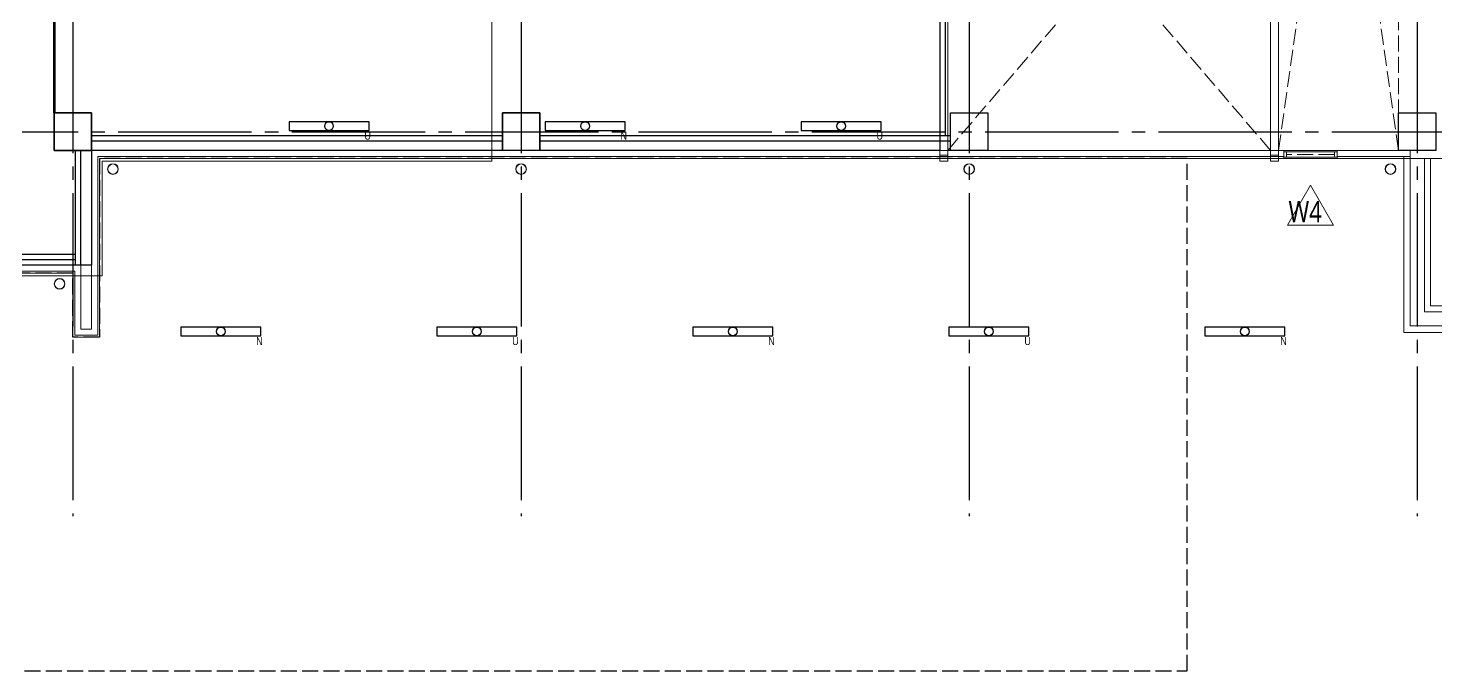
# Model space of a CAD drawing. Header units: millimetres. Extents: x -17313 to 27370, y -1010 to 13584.
# Drawn here: x 15036 to 17675, y -1010 to 194 of the extents above; entities that cross this region are included whole.
import ezdxf
from ezdxf.enums import TextEntityAlignment as Align

# ---------------------------------------------------------------- set-up
doc = ezdxf.new("R2010")
doc.units = ezdxf.units.MM
doc.header["$LTSCALE"] = 100
doc.linetypes.add('X-S-FAB-L10$0$COL-CEN-LIN', pattern=[3.25, 2.5, -0.25, 0.25, -0.25])
doc.linetypes.add('X-S-FAB-L10$0$HIDDEN', pattern=[0.4, 0.3, -0.1])
for name, color, linetype in [('0-XREF', 7, 'Continuous'), ('188K-SM-03-F10-ARCH-PA-Y2257103$0$K-Divider-7.5', 53, 'Continuous'), ('188K-SM-03-F10-ARCH-PA-Y2257103$0$K-岩棉 2hr 7.5-非抗', 53, 'Continuous'), ('188K-SM-06-F10-ELEC-LIGHT-Y2257103$0$E-LIGHT(W)-N', 8, 'Continuous'), ('188K-SM-06-F10-ELEC-LIGHT-Y2257103$0$E-LIGHT(W)-U XLPE', 8, 'Continuous'), ('X-S-FAB-L10$0$0-DIM-TXT', 8, 'Continuous'), ('X-S-FAB-L10$0$A-OBJE-MEP', 8, 'Continuous'), ('X-S-FAB-L10$0$A-WALL-EX', 8, 'Continuous'), ('X-S-FAB-L10$0$A-WALL-IN', 8, 'Continuous'), ('X-S-FAB-L10$0$BLOCK', 8, 'Continuous'), ('X-S-FAB-L10$0$CCL', 8, 'X-S-FAB-L10$0$COL-CEN-LIN'), ('X-S-FAB-L10$0$COL-S', 8, 'Continuous'), ('X-S-FAB-L10$0$HID', 8, 'X-S-FAB-L10$0$HIDDEN'), ('X-S-FAB-L10$0$OPEN', 8, 'Continuous'), ('X-S-FAB-L10$0$S-FNDN', 8, 'Continuous'), ('X-S-FAB-L10$0$S-SLAB-SHOW', 8, 'Continuous'), ('X-S-FAB-L10$0$S-WALL', 8, 'Continuous'), ('X-S-FAB-L10$0$W label', 8, 'Continuous'), ('X-S-FAB-L10$0$Window', 8, 'Continuous')]:
    doc.layers.add(name, color=color, linetype=linetype)
doc.styles.add('188K-SM-06-F10-ELEC-LIGHT-Y2257103$0$Standard', font='arial.ttf')
doc.styles.add('X-S-FAB-L10$0$CHINA', font='simplex.shx', dxfattribs={"width": 0.75, "bigfont": 'chineset.shx'})
doc.styles.add('X-S-FAB-L10$0$Standard', font='', dxfattribs={"width": 0.8})
doc.styles.add('X-S-FAB-L10$0$TG_NOTE_TEXT', font='simplex.shx', dxfattribs={"width": 0.75, "bigfont": 'chineset.shx'})
doc.styles.get('X-S-FAB-L10$0$Standard').set_extended_font_data('Microsoft JhengHei')

# ---------------------------------------------------------------- blocks, each defined once
blk = doc.blocks.new('X-S-FAB-L10$0$FAB2-L05')
at = {"layer": 'X-S-FAB-L10$0$CCL'}
for p, q in [((-11040, 11005), (-11040, 0)), ((-10200, 11005), (-10200, 0)), ((-9360, 11005), (-9360, 0)), ((-8520, 11005), (-8520, 0)), ((-26880, 720), (1210, 720))]:
    blk.add_line(p, q, dxfattribs=at)
at = {"layer": 'X-S-FAB-L10$0$COL-S'}
for points in [[(-11075, 755), (-11005, 755), (-11005, 685), (-11075, 685)], [(-10235, 755), (-10165, 755), (-10165, 685), (-10235, 685)], [(-9395, 755), (-9325, 755), (-9325, 685), (-9395, 685)], [(-8555, 755), (-8485, 755), (-8485, 685), (-8555, 685)]]:
    blk.add_lwpolyline(points, close=True, dxfattribs=at)
blk = doc.blocks.new('X-S-FAB-L10$0$水標記 24[41]_1', base_point=(17440, -50))
at = {"layer": 'X-S-FAB-L10$0$W label', "color": 1, "lineweight": 0, "flags": 128}
blk.add_lwpolyline([(17396.7, -175), (17483.3, -175), (17440, -100)], close=True, dxfattribs=at)
at = {"layer": 'X-S-FAB-L10$0$W label', "color": 6, "lineweight": 0, "insert": (17398.8, -170), "char_height": 40, "attachment_point": 7, "style": 'X-S-FAB-L10$0$Standard'}
blk.add_mtext('\\A1;{\\pql;\\pt0;\\fMicrosoft JhengHei|b0|i0|c136|p34;W4\\fMicrosoft JhengHei|b0|i0|c136|p34;\\fMicrosoft JhengHei|b0|i0|c136|p34;\\fMicrosoft JhengHei|b0|i0|c136|p34;}', dxfattribs=at)
blk = doc.blocks.new('X-S-FAB-L10$0$通用_百葉窗[10]_1')
at = {"layer": 'X-S-FAB-L10$0$Window', "color": 1, "lineweight": 0}
for p, q in [((17390, -47.5), (17390, -37.5)), ((17390, -37.5), (17395, -37.5)), ((17390, -47.5), (17395, -47.5)), ((17485, -37.5), (17395, -37.5)), ((17395, -47.5), (17395, -37.5)), ((17485, -47.5), (17395, -47.5)), ((17485, -47.5), (17485, -37.5)), ((17490, -37.5), (17485, -37.5)), ((17490, -47.5), (17485, -47.5)), ((17490, -47.5), (17490, -37.5))]:
    blk.add_line(p, q, dxfattribs=at)
at = {"layer": 'X-S-FAB-L10$0$Window', "color": 1, "linetype": 'X-S-FAB-L10$0$HIDDEN', "lineweight": 0}
blk.add_line((17485, -42.5), (17395, -42.5), dxfattribs=at)
at = {"layer": 'X-S-FAB-L10$0$W label', "color": 1, "lineweight": 0}
blk.add_blockref('X-S-FAB-L10$0$水標記 24[41]_1', (17440, -50), dxfattribs=at)
blk = doc.blocks.new('X-S-FAB-L10')
at = {"layer": 'DefPoints'}
blk.add_lwpolyline([(16745, -35), (15995, -35), (15995, 35), (15925, 35), (15925, -35), (15155, -35), (15155, 35), (15085, 35), (15085, -35), (15155, -35), (15155, -250), (13920, -250), (19914.055, 6000), (21180, 7320), (21180, 5520), (23465, 5520), (23485, 3587.5), (24315, 3587.5), (24315, 1870), (17075, 1870), (17075, 2060), (16745, 2060), (16745, -21.034)], close=True, dxfattribs=at)
at = {"layer": 'X-S-FAB-L10$0$A-OBJE-MEP', "lineweight": 0, "flags": 128}
for points in [[(15204.5, -70, 1), (15185.5, -70, 1)], [(15969.5, -70, 1), (15950.5, -70, 1)], [(16809.5, -70, 1), (16790.5, -70, 1)], [(17599.5, -70, 1), (17580.5, -70, 1)], [(15104.5, -285, 1), (15085.5, -285, 1)]]:
    blk.add_lwpolyline(points, format="xyb", close=True, dxfattribs=at)
at = {"layer": 'X-S-FAB-L10$0$A-OBJE-MEP', "lineweight": 0}
for centre in [(15195, -70), (15960, -70), (16800, -70), (17590, -70), (15095, -285)]:
    blk.add_circle(centre, 10, dxfattribs=at)
at = {"layer": 'X-S-FAB-L10$0$A-WALL-EX', "lineweight": 0}
for p, q in [((15170, -46.5), (15166.5, -46.5)), ((15166.5, -46.5), (15166.5, -50)), ((15170, -46.5), (15166.5, -46.5)), ((15166.5, -50), (15166.5, -370)), ((17390, -46.5), (15170, -46.5)), ((17390, -46.5), (17390, -35)), ((17490, -35), (17390, -35)), ((17390, -50), (17390, -46.5)), ((17390, -50), (17490, -50)), ((17490, -35), (17490, -46.5)), ((17615, -46.5), (17490, -46.5)), ((17490, -46.5), (17490, -50)), ((17627, -35), (17615, -35)), ((17627, -35), (17615, -35)), ((17615, -46.5), (17627, -46.5)), ((17615, -46.5), (17627, -46.5)), ((17627, -46.5), (17627, -35)), ((15120, -261.5), (14920, -261.5)), ((15123.5, -261.5), (15120, -261.5)), ((15123.5, -265), (15123.5, -261.5)), ((15123.5, -265), (15123.5, -261.5)), ((15123.5, -381.5), (15123.5, -265)), ((15123.5, -381.5), (15135, -381.5)), ((15123.5, -381.5), (15135, -381.5)), ((15166.5, -381.5), (15135, -381.5)), ((15166.5, -381.5), (15166.5, -370)), ((15166.5, -381.5), (15166.5, -370))]:
    blk.add_line(p, q, dxfattribs=at)
at = {"layer": 'X-S-FAB-L10$0$A-WALL-EX', "lineweight": 0, "flags": 128}
for points in [[(15155, -35), (15166.5, -35)], [(15155, -35), (15155, -370)], [(17390, -35), (15166.5, -35)], [(15170, -381.5), (15170, -50)], [(15170, -50), (17390, -50)], [(15170, -50), (17615, -50)], [(15170, -50), (17615, -50)], [(15170, -50), (17615, -50)], [(15170, -50), (17615, -50)], [(15170, -50), (17615, -50)], [(15170, -50), (17615, -50)], [(15170, -50), (17615, -50)], [(17615, -35), (17490, -35)], [(17490, -50), (17615, -50)], [(17615, -35), (17627, -35)], [(17615, -46.5), (17615, -364)], [(17615, -50), (17615, -46.5)], [(17627, -364), (17627, -35)], [(15135, -250), (14920, -250)], [(15135, -250), (15135, -261.5)], [(15135, -370), (15135, -261.5)], [(15120, -265), (12720, -265)], [(15120, -265), (12720, -265)], [(15120, -265), (12720, -265)], [(14920, -265), (15120, -265)], [(15120, -265), (14920, -265)], [(15120, -265), (14920, -265)], [(15120, -265), (14920, -265)], [(15120, -265), (14920, -265)], [(15120, -265), (15120, -385)], [(17615, -376), (17615, -364)], [(18493, -364), (17627, -364)], [(15120, -385), (15123.5, -385)], [(15123.5, -385), (15170, -385)], [(15155, -370), (15135, -370)], [(15170, -385), (15170, -381.5)], [(17615, -376), (18505, -376)]]:
    blk.add_lwpolyline(points, dxfattribs=at)
at = {"layer": 'X-S-FAB-L10$0$A-WALL-IN', "lineweight": 0}
for p, q in [((16745, 1555), (16745, -44)), ((17380, -44), (17380, 1540)), ((16760, -44), (16760, 590)), ((17365, 590), (17365, -44)), ((16745, -44), (16760, -44)), ((17365, -44), (17380, -44))]:
    blk.add_line(p, q, dxfattribs=at)
at = {"layer": 'X-S-FAB-L10$0$A-WALL-IN', "lineweight": 0, "flags": 128}
for points in [[(17627, -35), (17627, -50)], [(17627, -50), (17653.7, -50)], [(17653.7, -50), (17653.7, -337.25)], [(17665, -325.95), (17665, -50)], [(17665, -50), (18454.95, -50)], [(17653.7, -337.25), (17665, -337.25)], [(18454.95, -325.95), (17665, -325.95)], [(17665, -337.25), (18454.95, -337.25)]]:
    blk.add_lwpolyline(points, dxfattribs=at)
at = {"layer": 'X-S-FAB-L10$0$COL-S'}
for p, q in [((15085, 35), (15155, 35)), ((15085, -35), (15085, 35)), ((15155, 35), (15155, -35)), ((15925, 35), (15995, 35)), ((15925, -35), (15925, 35)), ((15995, 35), (15995, -35)), ((16765, 35), (16835, 35)), ((16765, -35), (16765, 35)), ((16835, 35), (16835, -35)), ((17605, 35), (17675, 35)), ((17605, -35), (17605, 35)), ((17675, 35), (17675, -35)), ((15155, -35), (15085, -35)), ((15995, -35), (15925, -35)), ((16835, -35), (16765, -35)), ((17675, -35), (17605, -35))]:
    blk.add_line(p, q, dxfattribs=at)
at = {"layer": 'X-S-FAB-L10$0$HID'}
for p, q in [((17209, -50), (15170, -50)), ((15170, -50), (15170, -385)), ((17209, -1010), (17209, -50)), ((15120, -265), (12720, -265)), ((15120, -385), (15120, -265)), ((15170, -385), (15120, -385)), ((2509.405, -1010), (17209, -1010))]:
    blk.add_line(p, q, dxfattribs=at)
at = {"layer": 'X-S-FAB-L10$0$OPEN', "linetype": 'X-S-FAB-L10$0$HIDDEN', "lineweight": 0}
for p, q in [((17380, -35), (17380, 1540)), ((17380, -35), (17605, 1540)), ((17605, -35), (17380, 1540)), ((17605, 1540), (17605, -35)), ((16760, -35), (17365, 670)), ((17365, -35), (16760, 670)), ((17605, -35), (17380, -35))]:
    blk.add_line(p, q, dxfattribs=at)
at = {"layer": 'X-S-FAB-L10$0$S-FNDN', "lineweight": 0, "flags": 128}
blk.add_lwpolyline([(11070, 4530), (11935, 4530), (11935, -55), (12665, -55), (12665, -270), (15175, -270), (15175, -55), (15905, -55), (15905, 4530), (16672.5, 4530), (16672.5, 5003), (15905, 5003), (15905, 9055), (11935, 9055), (11935, 5003), (11070, 5003)], close=True, dxfattribs=at)
at = {"layer": 'X-S-FAB-L10$0$S-SLAB-SHOW', "lineweight": 0, "flags": 128}
for points in [[(17615, -376), (18505, -376), (18505, -326), (17914, -326), (17914, -198), (17904, -198), (17904, -178), (17940, -178), (17940, -50), (17615, -50)], [(17665, -50), (17665, -326), (17914, -326), (17914, -198), (17904, -198), (17904, -178), (17940, -178), (17940, -50)]]:
    blk.add_lwpolyline(points, close=True, dxfattribs=at)
at = {"layer": 'X-S-FAB-L10$0$S-WALL', "lineweight": 0}
for p, q in [((16745, -33), (16745, -55)), ((16760, -55), (16760, -33)), ((17365, -33), (17365, -55)), ((17380, -55), (17380, -33)), ((16745, -55), (16760, -55)), ((17365, -55), (17380, -55))]:
    blk.add_line(p, q, dxfattribs=at)
at = {"layer": 'X-S-FAB-L10$0$BLOCK'}
blk.add_blockref('X-S-FAB-L10$0$FAB2-L05', (26160, -720), dxfattribs=at)
at = {"layer": 'X-S-FAB-L10$0$Window', "lineweight": 0}
blk.add_blockref('X-S-FAB-L10$0$通用_百葉窗[10]_1', (0, 0), dxfattribs=at)
at = {"style": 'X-S-FAB-L10$0$TG_NOTE_TEXT', "width": 0.5, "flags": 1}
for p in [(7463.301, 9020), (18268.251, 8649), (11197.77, 4800.167), (16485.801, 4800.167), (25420.27, 2635), (13360, 320.001, 0), (7463.301, -33.333)]:
    blk.add_attdef('WH', text='', height=20, dxfattribs=at).set_placement(p, align=Align.BOTTOM_LEFT)
at = {"width": 0.5}
for style, p in [('X-S-FAB-L10$0$TG_NOTE_TEXT', (7585, 9020)), ('X-S-FAB-L10$0$TG_NOTE_TEXT', (18389.95, 8649)), ('X-S-FAB-L10$0$TG_NOTE_TEXT', (11117.5, 4813.5)), ('X-S-FAB-L10$0$TG_NOTE_TEXT', (16607.5, 4813.5)), ('X-S-FAB-L10$0$TG_NOTE_TEXT', (25350, 2635)), ('X-S-FAB-L10$0$Standard', (13129.375, 325.001, 0)), ('X-S-FAB-L10$0$TG_NOTE_TEXT', (7585, -20))]:
    blk.add_attdef('DESC', text='', height=10, dxfattribs=dict(at, style=style)).set_placement(p, align=Align.BOTTOM_LEFT)
for tag, style, p in [('TYPE', 'X-S-FAB-L10$0$TG_NOTE_TEXT', (7619.286, 9020)), ('NO', 'X-S-FAB-L10$0$TG_NOTE_TEXT', (7650.095, 9020)), ('TYPE', 'X-S-FAB-L10$0$TG_NOTE_TEXT', (18424.236, 8649)), ('NO', 'X-S-FAB-L10$0$TG_NOTE_TEXT', (18455.045, 8649)), ('NO', 'X-S-FAB-L10$0$TG_NOTE_TEXT', (11088.595, 4813.5)), ('TYPE', 'X-S-FAB-L10$0$TG_NOTE_TEXT', (11151.786, 4813.5)), ('TYPE', 'X-S-FAB-L10$0$TG_NOTE_TEXT', (16641.786, 4813.5)), ('NO', 'X-S-FAB-L10$0$TG_NOTE_TEXT', (16672.595, 4813.5)), ('NO', 'X-S-FAB-L10$0$TG_NOTE_TEXT', (25313, 2635)), ('TYPE', 'X-S-FAB-L10$0$TG_NOTE_TEXT', (25350, 2635)), ('NO', 'X-S-FAB-L10$0$Standard', (13100, 320.001, 0)), ('TYPE', 'X-S-FAB-L10$0$Standard', (13129.375, 320.001, 0)), ('TYPE', 'X-S-FAB-L10$0$TG_NOTE_TEXT', (7619.286, -20)), ('NO', 'X-S-FAB-L10$0$TG_NOTE_TEXT', (7650.095, -20))]:
    blk.add_attdef(tag, text='', height=10, dxfattribs=dict(at, style=style)).set_placement(p, align=Align.BOTTOM_RIGHT)
at = {"style": 'X-S-FAB-L10$0$TG_NOTE_TEXT', "width": 0.5, "flags": 1}
for rotation, p in [(180, (43, 7480)), (180, (943, 7480)), (90, (24310, 3717.77)), (270, (17080, 1711.699))]:
    blk.add_attdef('WH', text='', height=20, rotation=rotation, dxfattribs=at).set_placement(p, align=Align.BOTTOM_LEFT)
at = {"width": 0.5}
for rotation, style, p in [(180, 'X-S-FAB-L10$0$Standard', (317.625, 7480)), (180, 'X-S-FAB-L10$0$Standard', (1217.625, 7480)), (90, 'X-S-FAB-L10$0$TG_NOTE_TEXT', (24310, 3647.5)), (270, 'X-S-FAB-L10$0$TG_NOTE_TEXT', (17080, 1605))]:
    blk.add_attdef('DESC', text='', height=10, rotation=rotation, dxfattribs=dict(at, style=style)).set_placement(p, align=Align.BOTTOM_LEFT)
for tag, rotation, style, p in [('TYPE', 180, 'X-S-FAB-L10$0$Standard', (317.625, 7480)), ('NO', 180, 'X-S-FAB-L10$0$Standard', (347, 7480)), ('TYPE', 180, 'X-S-FAB-L10$0$Standard', (1217.625, 7480)), ('NO', 180, 'X-S-FAB-L10$0$Standard', (1247, 7480)), ('TYPE', 90, 'X-S-FAB-L10$0$TG_NOTE_TEXT', (24310, 3647.5)), ('NO', 90, 'X-S-FAB-L10$0$TG_NOTE_TEXT', (24310, 3610.5)), ('TYPE', 270, 'X-S-FAB-L10$0$TG_NOTE_TEXT', (17080, 1605)), ('NO', 270, 'X-S-FAB-L10$0$TG_NOTE_TEXT', (17080, 1573))]:
    blk.add_attdef(tag, text='', height=10, rotation=rotation, dxfattribs=dict(at, style=style)).set_placement(p, align=Align.BOTTOM_RIGHT)
at = {"layer": 'X-S-FAB-L10$0$0-DIM-TXT', "style": 'X-S-FAB-L10$0$CHINA', "width": 0.75}
for p in [(667.414, 7855.1, -2689.4), (22627.353, 6728.814), (25644.722, 6728.814), (24778.787, 5569.051), (1118.252, 4980), (417.801, 4594.623), (23874.84, 4355), (22927.43, 4330.122), (23749.869, 3901.367), (417.801, 3765.236), (1118.252, 3730), (417.801, 3115.79), (536.882, 2227.832), (16908.994, 1782.652), (888.445, 880.466), (16977.43, 750), (18878.841, 750), (25641.221, 553.233), (21364.03, 526.894)]:
    blk.add_attdef('HIG', text='', height=80, dxfattribs=at).set_placement(p, align=Align.MIDDLE_LEFT)
blk = doc.blocks.new('188K-SM-03-F10-ARCH-PA-Y2257103')
at = {"layer": '188K-SM-03-F10-ARCH-PA-Y2257103$0$K-Divider-7.5', "const_width": 5}
blk.add_lwpolyline([(15085, 315.3), (15085, 35)], dxfattribs=at)
at = {"layer": '188K-SM-03-F10-ARCH-PA-Y2257103$0$K-岩棉 2hr 7.5-非抗'}
for p, q in [((16745, 310, 0), (16745, -7.5, 0)), ((16755, 310, 0), (16755, -7.5, 0)), ((15925, -7.5, 0), (15155, -7.5, 0)), ((15925, -17.5), (15155, -17.5, 0)), ((16765, -7.5, 0), (15995, -7.5, 0)), ((16765, -17.5, 0), (15995, -17.5, 0)), ((15125, -250, 0), (15125, -35, 0)), ((15135, -250), (15135, -35, 0)), ((15125, -230, 0), (12715, -230, 0)), ((15125, -240), (12715, -240, 0))]:
    blk.add_line(p, q, dxfattribs=at)
blk = doc.blocks.new('*U306')
at = {"ltscale": 600}
blk.add_lwpolyline([(75, 8.1), (-75, 8.1), (-75, -8.1), (75, -8.1)], close=True, dxfattribs=at)
blk.add_circle((0, 0), 8.1, dxfattribs=at)
at = {"style": '188K-SM-06-F10-ELEC-LIGHT-Y2257103$0$Standard', "width": 0.8}
blk.add_text('N', height=15, rotation=360, dxfattribs=at).set_placement((78.5, -18.1), align=Align.MIDDLE_RIGHT)
blk = doc.blocks.new('*U307')
at = {"ltscale": 600}
blk.add_lwpolyline([(-75, -8.1), (75, -8.1), (75, 8.1), (-75, 8.1)], close=True, dxfattribs=at)
blk.add_circle((0, 0), 8.1, dxfattribs=at)
at = {"style": '188K-SM-06-F10-ELEC-LIGHT-Y2257103$0$Standard', "width": 0.8}
blk.add_text('U', height=15, rotation=360, dxfattribs=at).set_placement((78.5, -18.1), align=Align.MIDDLE_RIGHT)
blk = doc.blocks.new('188K-SM-06-F10-ELEC-LIGHT-Y2257103')
at = {"layer": '188K-SM-06-F10-ELEC-LIGHT-Y2257103$0$E-LIGHT(W)-N'}
for p in [(16080, 10.6, 0), (15397.1, -374.1, 0), (16357.1, -374.1, 0), (17317.1, -374.1)]:
    blk.add_blockref('*U306', p, dxfattribs=at)
at = {"layer": '188K-SM-06-F10-ELEC-LIGHT-Y2257103$0$E-LIGHT(W)-U XLPE'}
for p in [(15600, 10.6, 0), (16560, 10.6, 0), (15877.1, -374.1, 0), (16837.1, -374.1, 0)]:
    blk.add_blockref('*U307', p, dxfattribs=at)

msp = doc.modelspace()

# ---------------------------------------------------------------- block references
at = {"layer": '0-XREF'}
for name in ['X-S-FAB-L10', '188K-SM-06-F10-ELEC-LIGHT-Y2257103', '188K-SM-03-F10-ARCH-PA-Y2257103']:
    msp.add_blockref(name, (0, 0), dxfattribs=at)

doc.saveas('drawing.dxf')
